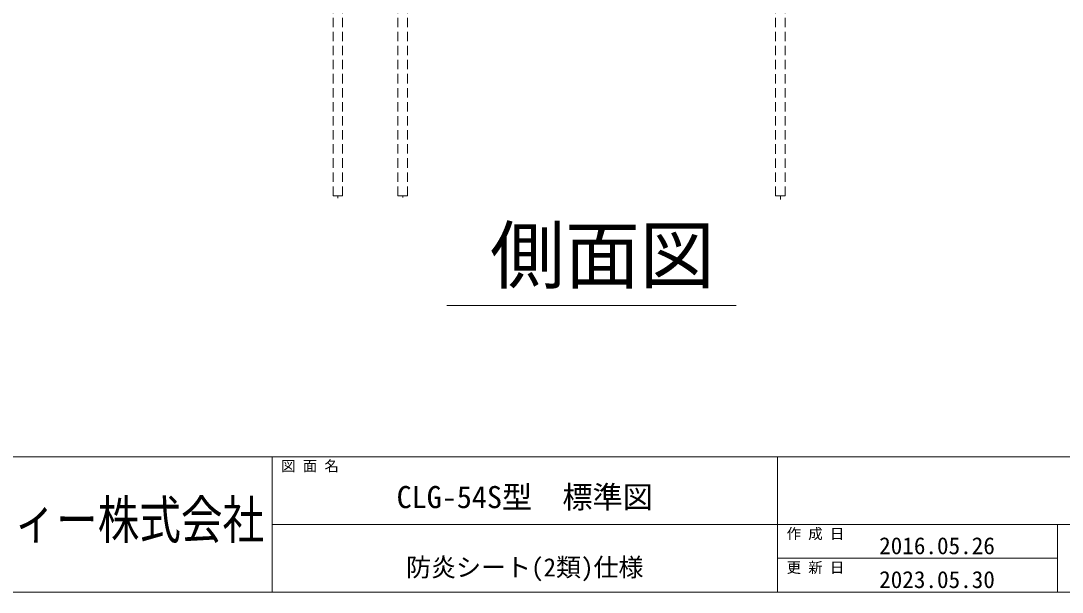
# Model space of a CAD drawing. Units: millimetres, scale not verified. Extents: x -9305 to 9305, y -6415 to 6415.
# Drawn here: x 251 to 5584, y -6415 to -3489 of the extents above; entities that cross this region are included whole.
import ezdxf
from ezdxf.enums import TextEntityAlignment as Align

# ---------------------------------------------------------------- set-up
doc = ezdxf.new("R2010")
doc.units = ezdxf.units.MM
doc.header["$LTSCALE"] = 40
doc.linetypes.add('DASHED1', pattern=[1.8, 1.2, -0.6])
for name, color, linetype, lineweight in [('0-3_CLGS-36', 134, 'Continuous', 18), ('0-7_TEXT', 134, 'Continuous', 18), ('0-8_ﾛｺﾞ', 4, 'Continuous', 9), ('0-9_図面枠', 134, 'Continuous', 18), ('0-A_寸法', 134, 'Continuous', 18)]:
    doc.layers.add(name, color=color, linetype=linetype, lineweight=lineweight)
doc.styles.add('ＭＳ ゴシック', font='')
doc.styles.get('ＭＳ ゴシック').set_extended_font_data('MS Gothic')

msp = doc.modelspace()

# ---------------------------------------------------------------- linework, layer by layer
at = {"layer": '0-3_CLGS-36', "linetype": 'DASHED1'}
for p, q in [((1898.15, -4384.84), (1898.15, -3407.84)), ((2182.05, -4384.84), (2182.05, -3407.84)), ((4116.27, -4384.98), (4116.27, -3386.59)), ((4164.87, -4384.98), (4164.87, -3386.59)), ((4116.27, -4384.98), (4164.87, -4384.98))]:
    msp.add_line(p, q, dxfattribs=at)
for points in [[(1898.15, -4384.84), (1849.55, -4384.84), (1849.55, -3407.84)], [(2182.05, -4384.84), (2230.65, -4384.84), (2230.65, -3407.84)]]:
    msp.add_lwpolyline(points, dxfattribs=at)
at = {"layer": '0-7_TEXT'}
msp.add_line((2432.78, -4947.08), (3913.63, -4947.08), dxfattribs=at)
at = {"layer": '0-9_図面枠'}
for p, q in [((-9304.61, -5721.47), (9304.61, -5721.47)), ((1537.28, -5721.47), (1537.28, -6414.98)), ((4126.39, -5721.47), (4126.39, -6414.98)), ((1537.28, -6068.22), (9304.61, -6068.22)), ((5559.65, -6068.22), (5559.65, -6414.98)), ((5559.65, -6241.6), (4126.39, -6241.6))]:
    msp.add_line(p, q, dxfattribs=at)
msp.add_lwpolyline([(-9304.61, -6414.98), (9304.61, -6414.98), (9304.61, 6414.98), (-9304.61, 6414.98)], close=True, dxfattribs=at)
at = {"layer": '0-A_寸法', "linetype": 'DASHED1'}
for p, q in [((1873.85, -4384.84), (1873.85, -4396.98)), ((2206.35, -4384.84), (2230.65, -4384.84)), ((2206.35, -4384.84), (2206.35, -4392.74)), ((4140.57, -4384.98), (4140.57, -4403.39))]:
    msp.add_line(p, q, dxfattribs=at)

# ---------------------------------------------------------------- texts
at = {"layer": '0-7_TEXT', "style": 'ＭＳ ゴシック'}
msp.add_text('側面図', height=281.5, dxfattribs=at).set_placement((2653.2, -4914.35), align=Align.BOTTOM_LEFT)
at = {"layer": '0-8_ﾛｺﾞ', "color": 134, "style": 'ＭＳ ゴシック', "width": 0.8}
msp.add_text('日本セイフティー株式会社', height=195.2, dxfattribs=at).set_placement((-1059.46, -6200.01), align=Align.BOTTOM_LEFT)
at = {"layer": '0-9_図面枠', "style": 'ＭＳ ゴシック'}
for s, height, p in [('図 面 名', 54.23, (1583.52, -5812.08)), ('CLG-54S型\u3000標準図', 113.3, (2175.28, -6018.59)), ('作 成 日\u3000', 54.23, (4172.62, -6158.84)), ('2016.05.26', 87.12, (4646.41, -6246.68)), ('防炎シート(2類)仕様', 93.84, (2223.84, -6362.7)), ('更 新 日\u3000', 54.23, (4172.62, -6332.22)), ('2023.05.30', 87.12, (4646.41, -6420.06))]:
    msp.add_text(s, height=height, dxfattribs=at).set_placement(p, align=Align.BOTTOM_LEFT)

doc.saveas('drawing.dxf')
